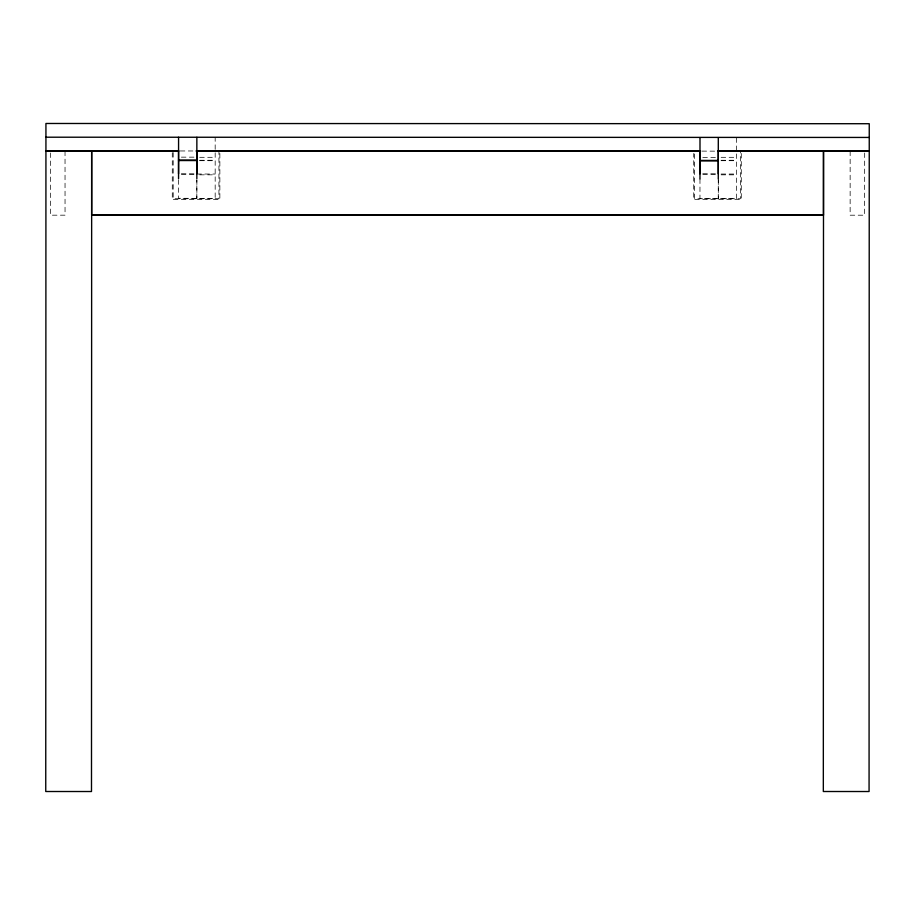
<?xml version="1.0" encoding="UTF-8"?>
<svg xmlns="http://www.w3.org/2000/svg" width="915" height="915" viewBox="0 0 915 915"><rect width="100%" height="100%" fill="white"/><g stroke="black" fill="none" stroke-linecap="round" stroke-linejoin="round"><path stroke-width="0.69" stroke-dasharray="4.58 3.43" d="M173.198 152.565L173.198 198.727L218.937 198.727L218.948 151.158M178.551 179.832L178.539 198.269L215.174 198.429L215.174 137.433M196.828 198.281L196.839 179.843M694.634 153.96L694.634 198.727L740.372 198.727L740.372 151.158M699.975 178.997L699.964 198.566L736.598 198.429L736.598 137.433M718.264 198.578L718.275 179.008M850.149 151.158L850.138 215.197L864.652 215.197L864.675 151.158M180.289 150.964L196.016 150.975M702.011 151.112L718.309 151.158M181.376 157.151L195.444 157.163M199.687 157.311L215.174 157.311M702.812 157.449L716.88 157.46M721.123 157.311L736.598 157.311M199.687 160.274L215.174 160.274M721.123 160.274L736.598 160.274M199.687 160.697L215.174 160.697M721.123 160.697L736.598 160.697M181.364 173.736L195.444 173.816M702.8 173.736L716.88 173.816M196.874 174.033L215.174 174.033M721.123 174.033L736.609 174.033M181.364 174.536L195.444 174.536M702.8 174.536L718.286 174.536M199.687 174.834L215.174 174.834M721.123 174.834L736.609 174.834M65.034 151.147L65.045 215.174L50.531 215.185L50.508 151.147M741.287 153.48L741.287 199.642L693.719 199.642L693.719 153.48M718.309 179.992L718.309 198.429M219.863 153.48L219.863 199.642L172.283 199.642L172.283 152.073M196.874 179.992L196.874 198.429"/><path stroke-width="1.37" d="M178.551 178.7L178.574 137.273M196.839 178.711L196.862 137.284M699.975 178.997L699.998 137.582M718.275 179.008L718.298 137.582M823.511 151.147L823.328 791.509L869.067 791.521L869.25 123.719L45.933 123.479L45.933 150.929L178.86 150.964M45.933 137.204L869.25 137.444M50.508 151.147L65.034 151.147M196.016 150.975L700.581 151.112M717.737 151.124L869.25 151.158L718.286 150.872L718.286 173.816M178.551 160.125L196.851 160.125M699.986 160.422L718.286 160.434M178.551 160.537L196.851 160.548M699.986 160.834L718.286 160.846M91.672 215.197L823.511 215.197M823.489 150.872L823.489 214.899L91.649 214.899L91.649 150.872L178.551 150.872L178.551 173.816M699.986 173.816L699.986 150.872L196.851 150.872L196.851 173.816M45.933 151.147L45.75 791.509L91.489 791.521L91.672 151.158L45.933 151.147"/></g></svg>
